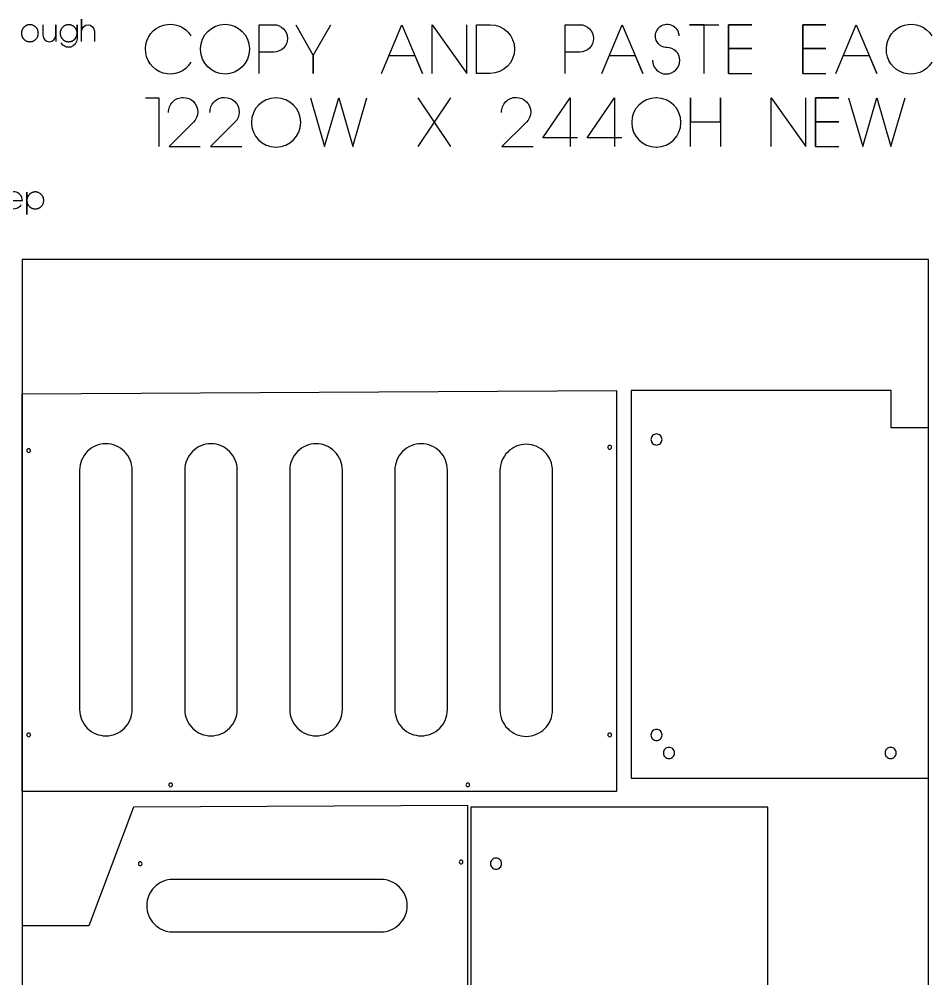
# Model space of a CAD drawing. Extents: x -767 to 5144, y -506 to 2808.
# Drawn here: x -4 to 1225, y 1472 to 2763 of the extents above; entities that cross this region are included whole.
import ezdxf

# ---------------------------------------------------------------- set-up
doc = ezdxf.new("R2010")
doc.units = 0
for name, color, linetype in [('DEFAULT_LAYER', 1, 'CONTINUOUS'), ('LAYER_1', 18, 'CONTINUOUS'), ('T5_LOGOLAYER_2', 18, 'CONTINUOUS'), ('T5_LOGOLAYER_21', 18, 'CONTINUOUS')]:
    doc.layers.add(name, color=color, linetype=linetype)

msp = doc.modelspace()

# ---------------------------------------------------------------- linework, layer by layer
at = {"layer": 'DEFAULT_LAYER'}
for points in [[(820, 1742), (1220, 1742), (1220, 2213.5), (1170, 2213.5), (1170, 2263.5), (820, 2263.5)], [(604, 23.1), (1004, 23.1), (1004.1, 1703.1), (604, 1703.1)]]:
    msp.add_lwpolyline(points, close=True, dxfattribs=at)
for points in [[(854, 2205.3, 0.414214), (846.5, 2197.8, 0.414214), (854, 2190.3, 0.414214), (861.5, 2197.8, 0.414214)], [(8.8, 2185.4, 0.414214), (6.3, 2182.9, 0.414214), (8.8, 2180.4, 0.414214), (11.3, 2182.9, 0.414214)], [(791, 2189.8, 0.414214), (788.5, 2187.3, 0.414214), (791, 2184.8, 0.414214), (793.5, 2187.3, 0.414214)], [(8.8, 1802.7, 0.414214), (6.3, 1800.2, 0.414214), (8.8, 1797.7, 0.414214), (11.3, 1800.2, 0.414214)], [(791, 1802.7, 0.414214), (788.5, 1800.2, 0.414214), (791, 1797.7, 0.414214), (793.5, 1800.2, 0.414214)], [(854, 1807.7, 0.414214), (846.5, 1800.2, 0.414214), (854, 1792.7, 0.414214), (861.5, 1800.2, 0.414214)], [(870.8, 1783.5, 0.414214), (863.3, 1776, 0.414214), (870.8, 1768.5, 0.414214), (878.3, 1776, 0.414214)], [(1169.2, 1783.5, 0.414214), (1161.7, 1776, 0.414214), (1169.2, 1768.5, 0.414214), (1176.7, 1776, 0.414214)], [(200, 1735.5, 0.414214), (197.5, 1733, 0.414214), (200, 1730.5, 0.414214), (202.5, 1733, 0.414214)], [(600, 1735.5, 0.414214), (597.5, 1733, 0.414214), (600, 1730.5, 0.414214), (602.5, 1733, 0.414214)], [(159, 1629.4, 0.414214), (156.5, 1626.9, 0.414214), (159, 1624.4, 0.414214), (161.5, 1626.9, 0.414214)], [(591, 1631.7, 0.414214), (588.5, 1629.2, 0.414214), (591, 1626.7, 0.414214), (593.5, 1629.2, 0.414214)], [(638, 1634.4, 0.414214), (630.5, 1626.9, 0.414214), (638, 1619.4, 0.414214), (645.5, 1626.9, 0.414214)]]:
    msp.add_lwpolyline(points, format="xyb", close=True, dxfattribs=at)
at = {"layer": 'LAYER_1'}
for points in [[(0, 0), (1220, 0), (1220, 2440), (0, 2440)], [(800, 1724), (0, 1724), (0, 2259.1), (800, 2263.5)], [(600, 1705.4), (150, 1703.1), (90, 1543.1), (0, 1543.1), (0, 183.1), (90, 183.1), (150, 23.1), (600, 20)]]:
    msp.add_lwpolyline(points, close=True, dxfattribs=at)
for points in [[(112.8, 1799, 0.414214), (148.1, 1834.4), (148.1, 2156.6, 0.414214), (112.8, 2192, 0.414214), (77.4, 2156.6), (77.4, 1834.4, 0.414214)], [(254.3, 1799, 0.414214), (289.6, 1834.4), (289.6, 2156.6, 0.414214), (254.3, 2192, 0.414214), (218.9, 2156.6), (218.9, 1834.4, 0.414214)], [(395.7, 1799, 0.414214), (431.1, 1834.4), (431.1, 2156.6, 0.414214), (395.7, 2192, 0.414214), (360.4, 2156.6), (360.4, 1834.4, 0.414214)], [(537.2, 1799, 0.414214), (572.6, 1834.4), (572.6, 2156.6, 0.414214), (537.2, 2192, 0.414214), (501.8, 2156.6), (501.8, 1834.4, 0.414214)], [(678.7, 1798.3, 0.414214), (714, 1833.7), (714, 2155.9, 0.414214), (678.7, 2191.3, 0.414214), (643.3, 2155.9), (643.3, 1833.7, 0.414214)], [(203, 1605.8, 0.414214), (167.7, 1570.4, 0.414214), (203, 1535.1), (483, 1535.1, 0.414214), (518.4, 1570.4, 0.414214), (483, 1605.8)]]:
    msp.add_lwpolyline(points, format="xyb", close=True, dxfattribs=at)
at = {"layer": 'T5_LOGOLAYER_2'}
for points in [[(10.5, 2733.1), (11, 2733.1), (11.6, 2733.2), (12.2, 2733.2), (12.7, 2733.3), (13.3, 2733.5), (13.8, 2733.6), (14.4, 2733.8), (14.9, 2734), (15.4, 2734.2), (15.9, 2734.5), (16.4, 2734.8), (16.8, 2735.1), (17.3, 2735.4), (17.7, 2735.7), (18.1, 2736.1), (18.5, 2736.5), (18.9, 2736.8), (19.2, 2737.3), (19.6, 2737.7), (19.9, 2738.1), (20.2, 2738.6), (20.5, 2739.1), (20.7, 2739.6), (21, 2740.1), (21.2, 2740.6), (21.3, 2741.1), (21.5, 2741.7), (21.6, 2742.2), (21.7, 2742.8), (21.8, 2743.3), (21.8, 2743.9), (21.9, 2744.5), (21.8, 2745.1), (21.8, 2745.7), (21.7, 2746.2), (21.6, 2746.8), (21.5, 2747.4), (21.3, 2747.9), (21.2, 2748.4), (21, 2748.9), (20.7, 2749.5), (20.5, 2749.9), (20.2, 2750.4), (19.9, 2750.9), (19.6, 2751.3), (19.2, 2751.8), (18.9, 2752.2), (18.5, 2752.6), (18.1, 2753), (17.7, 2753.3), (17.3, 2753.6), (16.8, 2754), (16.4, 2754.3), (15.9, 2754.5), (15.4, 2754.8), (14.9, 2755), (14.4, 2755.2), (13.8, 2755.4), (13.3, 2755.6), (12.7, 2755.7), (12.2, 2755.8), (11.6, 2755.9), (11, 2755.9), (10.5, 2755.9), (9.9, 2755.9), (9.3, 2755.9), (8.7, 2755.8), (8.2, 2755.7), (7.6, 2755.6), (7.1, 2755.4), (6.5, 2755.2), (6, 2755), (5.5, 2754.8), (5, 2754.5), (4.5, 2754.3), (4.1, 2754), (3.6, 2753.6), (3.2, 2753.3), (2.8, 2753), (2.4, 2752.6), (2, 2752.2), (1.7, 2751.8), (1.3, 2751.3), (1, 2750.9), (0.7, 2750.4), (0.4, 2749.9), (0.2, 2749.5), (-0.1, 2748.9), (-0.3, 2748.4), (-0.4, 2747.9), (-0.6, 2747.4), (-0.7, 2746.8), (-0.8, 2746.2), (-0.9, 2745.7), (-0.9, 2745.1), (-0.9, 2744.5), (-0.9, 2743.9), (-0.9, 2743.3), (-0.8, 2742.8), (-0.7, 2742.2), (-0.6, 2741.7), (-0.4, 2741.1), (-0.3, 2740.6), (-0.1, 2740.1), (0.2, 2739.6), (0.4, 2739.1), (0.7, 2738.6), (1, 2738.1), (1.3, 2737.7), (1.7, 2737.3), (2, 2736.8), (2.4, 2736.5), (2.8, 2736.1), (3.2, 2735.7), (3.6, 2735.4), (4.1, 2735.1), (4.5, 2734.8), (5, 2734.5), (5.5, 2734.2), (6, 2734), (6.5, 2733.8), (7.1, 2733.6), (7.6, 2733.5), (8.2, 2733.3), (8.7, 2733.2), (9.3, 2733.2), (9.9, 2733.1)], [(62.6, 2733.1), (63.2, 2733.1), (63.8, 2733.2), (64.3, 2733.2), (64.9, 2733.3), (65.5, 2733.5), (66, 2733.6), (66.5, 2733.8), (67, 2734), (67.6, 2734.2), (68, 2734.5), (68.5, 2734.8), (69, 2735.1), (69.4, 2735.4), (69.9, 2735.7), (70.3, 2736.1), (70.7, 2736.5), (71.1, 2736.8), (71.4, 2737.3), (71.7, 2737.7), (72.1, 2738.1), (72.4, 2738.6), (72.6, 2739.1), (72.9, 2739.6), (73.1, 2740.1), (73.3, 2740.6), (73.5, 2741.1), (73.7, 2741.7), (73.8, 2742.2), (73.9, 2742.8), (74, 2743.3), (74, 2743.9), (74, 2744.5), (74, 2745.1), (74, 2745.7), (73.9, 2746.2), (73.8, 2746.8), (73.7, 2747.4), (73.5, 2747.9), (73.3, 2748.4), (73.1, 2748.9), (72.9, 2749.5), (72.6, 2749.9), (72.4, 2750.4), (72.1, 2750.9), (71.7, 2751.3), (71.4, 2751.8), (71.1, 2752.2), (70.7, 2752.6), (70.3, 2753), (69.9, 2753.3), (69.4, 2753.6), (69, 2754), (68.5, 2754.3), (68, 2754.5), (67.6, 2754.8), (67, 2755), (66.5, 2755.2), (66, 2755.4), (65.5, 2755.6), (64.9, 2755.7), (64.3, 2755.8), (63.8, 2755.9), (63.2, 2755.9), (62.6, 2755.9), (62, 2755.9), (61.4, 2755.9), (60.9, 2755.8), (60.3, 2755.7), (59.8, 2755.6), (59.2, 2755.4), (58.7, 2755.2), (58.2, 2755), (57.7, 2754.8), (57.2, 2754.5), (56.7, 2754.3), (56.2, 2754), (55.8, 2753.6), (55.4, 2753.3), (54.9, 2753), (54.6, 2752.6), (54.2, 2752.2), (53.8, 2751.8), (53.5, 2751.3), (53.2, 2750.9), (52.9, 2750.4), (52.6, 2749.9), (52.3, 2749.5), (52.1, 2748.9), (51.9, 2748.4), (51.7, 2747.9), (51.6, 2747.4), (51.4, 2746.8), (51.3, 2746.2), (51.3, 2745.7), (51.2, 2745.1), (51.2, 2744.5), (51.2, 2743.9), (51.3, 2743.3), (51.3, 2742.8), (51.4, 2742.2), (51.6, 2741.7), (51.7, 2741.1), (51.9, 2740.6), (52.1, 2740.1), (52.3, 2739.6), (52.6, 2739.1), (52.9, 2738.6), (53.2, 2738.1), (53.5, 2737.7), (53.8, 2737.3), (54.2, 2736.8), (54.6, 2736.5), (54.9, 2736.1), (55.4, 2735.7), (55.8, 2735.4), (56.2, 2735.1), (56.7, 2734.8), (57.2, 2734.5), (57.7, 2734.2), (58.2, 2734), (58.7, 2733.8), (59.2, 2733.6), (59.8, 2733.5), (60.3, 2733.3), (60.9, 2733.2), (61.4, 2733.2), (62, 2733.1)], [(6.3, 2508.4), (6.3, 2530.6), (6.3, 2519.5), (6.3, 2518.9), (6.4, 2518.3), (6.5, 2517.8), (6.6, 2517.2), (6.7, 2516.7), (6.8, 2516.1), (7, 2515.6), (7.2, 2515.1), (7.5, 2514.6), (7.7, 2514.1), (8, 2513.6), (8.3, 2513.1), (8.6, 2512.7), (8.9, 2512.3), (9.3, 2511.8), (9.7, 2511.5), (10.1, 2511.1), (10.5, 2510.7), (10.9, 2510.4), (11.4, 2510.1), (11.8, 2509.8), (12.3, 2509.5), (12.8, 2509.2), (13.3, 2509), (13.8, 2508.8), (14.3, 2508.6), (14.9, 2508.5), (15.4, 2508.3), (16, 2508.2), (16.6, 2508.2), (17.1, 2508.1), (17.7, 2508.1), (18.3, 2508.1), (18.9, 2508.2), (19.5, 2508.2), (20, 2508.3), (20.6, 2508.5), (21.1, 2508.6), (21.7, 2508.8), (22.2, 2509), (22.7, 2509.2), (23.2, 2509.5), (23.6, 2509.8), (24.1, 2510.1), (24.6, 2510.4), (25, 2510.7), (25.4, 2511.1), (25.8, 2511.5), (26.2, 2511.8), (26.5, 2512.3), (26.9, 2512.7), (27.2, 2513.1), (27.5, 2513.6), (27.8, 2514.1), (28, 2514.6), (28.2, 2515.1), (28.4, 2515.6), (28.6, 2516.1), (28.8, 2516.7), (28.9, 2517.2), (29, 2517.8), (29.1, 2518.3), (29.1, 2518.9), (29.1, 2519.5), (29.1, 2520.1), (29.1, 2520.7), (29, 2521.2), (28.9, 2521.8), (28.8, 2522.4), (28.6, 2522.9), (28.4, 2523.4), (28.2, 2523.9), (28, 2524.5), (27.8, 2524.9), (27.5, 2525.4), (27.2, 2525.9), (26.9, 2526.3), (26.5, 2526.8), (26.2, 2527.2), (25.8, 2527.6), (25.4, 2528), (25, 2528.3), (24.6, 2528.6), (24.1, 2529), (23.6, 2529.3), (23.2, 2529.5), (22.7, 2529.8), (22.2, 2530), (21.7, 2530.2), (21.1, 2530.4), (20.6, 2530.6), (20, 2530.7), (19.5, 2530.8), (18.9, 2530.9), (18.3, 2530.9), (17.7, 2530.9), (17.1, 2530.9), (16.6, 2530.9), (16, 2530.8), (15.4, 2530.7), (14.9, 2530.6), (14.3, 2530.4), (13.8, 2530.2), (13.3, 2530), (12.8, 2529.8), (12.3, 2529.5), (11.8, 2529.3), (11.4, 2529), (10.9, 2528.6), (10.5, 2528.3), (10.1, 2528), (9.7, 2527.6), (9.3, 2527.2), (8.9, 2526.8), (8.6, 2526.3), (8.3, 2525.9), (8, 2525.4), (7.7, 2524.9), (7.5, 2524.5), (7.2, 2523.9), (7, 2523.4), (6.8, 2522.9), (6.7, 2522.4), (6.6, 2521.8), (6.5, 2521.2), (6.4, 2520.7), (6.3, 2520.1), (6.3, 2519.5), (6.3, 2500.6)]]:
    msp.add_lwpolyline(points, close=True, dxfattribs=at)
for points in [[(27.9, 2755.6), (27.9, 2741.8, 1), (45.3, 2741.8), (45.3, 2755.6), (45.3, 2733.4)], [(62.6, 2733.1, 0.421631), (74, 2744.8), (74, 2755.9), (74, 2737, -0.782349), (52.7, 2731.6)], [(80, 2733.4), (80, 2763.4), (80, 2747.2, -1), (97.4, 2747.2), (97.4, 2733.4)], [(-21.9, 2519.5), (0.3, 2519.5, 0.90232), (-22.1, 2522.3, 0.862347), (-1.2, 2514.1)]]:
    msp.add_lwpolyline(points, format="xyb", dxfattribs=at)
at = {"layer": 'T5_LOGOLAYER_21'}
for points in [[(227.3, 2705.5, -0.77786), (166.3, 2723.8, -0.756443), (227.3, 2740.9)], [(319.1, 2690.4), (319.1, 2756), (338.8, 2756, -1), (338.8, 2719.2), (319.1, 2719.2)], [(731.2, 2690.4), (731.2, 2756), (750.8, 2756, -1), (750.8, 2719.2), (731.2, 2719.2)], [(848.6, 2708.1, 1), (885.4, 2708.1, 0.415385), (868.3, 2725.1, -0.668438), (857.2, 2752, -0.668438), (884.1, 2740.9)], [(1224.7, 2705.5, -0.77786), (1163.6, 2723.8, -0.756443), (1224.7, 2740.9)], [(197.2, 2637.9, -0.423868), (216.8, 2658.2, -0.413911), (236.5, 2638.5, -0.194637), (230.6, 2624.7), (197.8, 2591.9), (239.8, 2591.9)], [(252.9, 2637.9, -0.423868), (272.6, 2658.2, -0.413911), (292.3, 2638.5, -0.194637), (286.4, 2624.7), (253.6, 2591.9), (295.6, 2591.9)], [(645.4, 2637.9, -0.423868), (665.1, 2658.2, -0.413911), (684.7, 2638.5, -0.194637), (678.8, 2624.7), (646, 2591.9), (688, 2591.9)]]:
    msp.add_lwpolyline(points, format="xyb", dxfattribs=at)
for points in [[(306, 2722.5, -1), (240.3, 2722.5), (240.3, 2723.8, -1), (306, 2723.8)], [(611.8, 2690.4), (611.8, 2756), (630.1, 2756, -1), (630.1, 2690.4)], [(341.5, 2591.3), (342.2, 2591.3, 0.413333), (375, 2624.1), (375, 2624.7, 0.413333), (342.2, 2657.5), (341.5, 2657.5, 0.413333), (308.7, 2624.7), (308.7, 2624.1, 0.413333)], [(853.4, 2591.3), (854.1, 2591.3, 0.413333), (886.9, 2624.1), (886.9, 2624.7, 0.413333), (854.1, 2657.5), (853.4, 2657.5, 0.413333), (820.6, 2624.7), (820.6, 2624.1, 0.413333)]]:
    msp.add_lwpolyline(points, format="xyb", close=True, dxfattribs=at)
for points in [[(368.3, 2756), (391.9, 2714.6), (391.9, 2690.4), (391.9, 2714.6), (415.6, 2756)], [(483.8, 2690.4), (511.4, 2756), (538.9, 2690.4), (529.1, 2714), (494.3, 2714)], [(552, 2690.4), (552, 2756), (598.6, 2690.4), (598.6, 2756)], [(780.4, 2690.4), (807.9, 2756), (835.5, 2690.4), (825.7, 2714), (790.9, 2714)], [(918.2, 2690.4), (918.2, 2756), (898.5, 2756), (937.9, 2756)], [(951, 2690.4), (951, 2756), (982.5, 2756), (951, 2756), (951, 2723.8), (982.5, 2723.8), (951, 2723.8), (951, 2690.4), (982.5, 2690.4)], [(1050.8, 2690.4), (1050.8, 2756), (1082.2, 2756), (1050.8, 2756), (1050.8, 2723.8), (1082.2, 2723.8), (1050.8, 2723.8), (1050.8, 2690.4), (1082.2, 2690.4)], [(1095.4, 2690.4), (1122.9, 2756), (1150.5, 2690.4), (1140.7, 2714), (1105.9, 2714)], [(166.3, 2657.5), (184, 2657.5), (184, 2591.9)], [(388.1, 2657.5), (407.2, 2591.9), (426.2, 2657.5), (445.2, 2591.9), (464.2, 2657.5)], [(532.5, 2657.5), (576.5, 2591.9)], [(533.1, 2591.9), (577.1, 2657.5)], [(747.7, 2603.7), (701.1, 2603.7), (737.9, 2657.5), (737.9, 2591.9)], [(807.5, 2603.7), (760.9, 2603.7), (797.6, 2657.5), (797.6, 2591.9)], [(900, 2591.9), (900, 2657.5), (900, 2625.4), (940, 2625.4), (940, 2657.5), (940, 2591.9)], [(1008.3, 2591.9), (1008.3, 2657.5), (1054.9, 2591.9), (1054.9, 2657.5)], [(1068, 2591.9), (1068, 2657.5), (1099.5, 2657.5), (1068, 2657.5), (1068, 2625.4), (1099.5, 2625.4), (1068, 2625.4), (1068, 2591.9), (1099.5, 2591.9)], [(1112.6, 2657.5), (1131.6, 2591.9), (1150.7, 2657.5), (1169.7, 2591.9), (1188.7, 2657.5)]]:
    msp.add_lwpolyline(points, dxfattribs=at)

doc.saveas('drawing.dxf')
